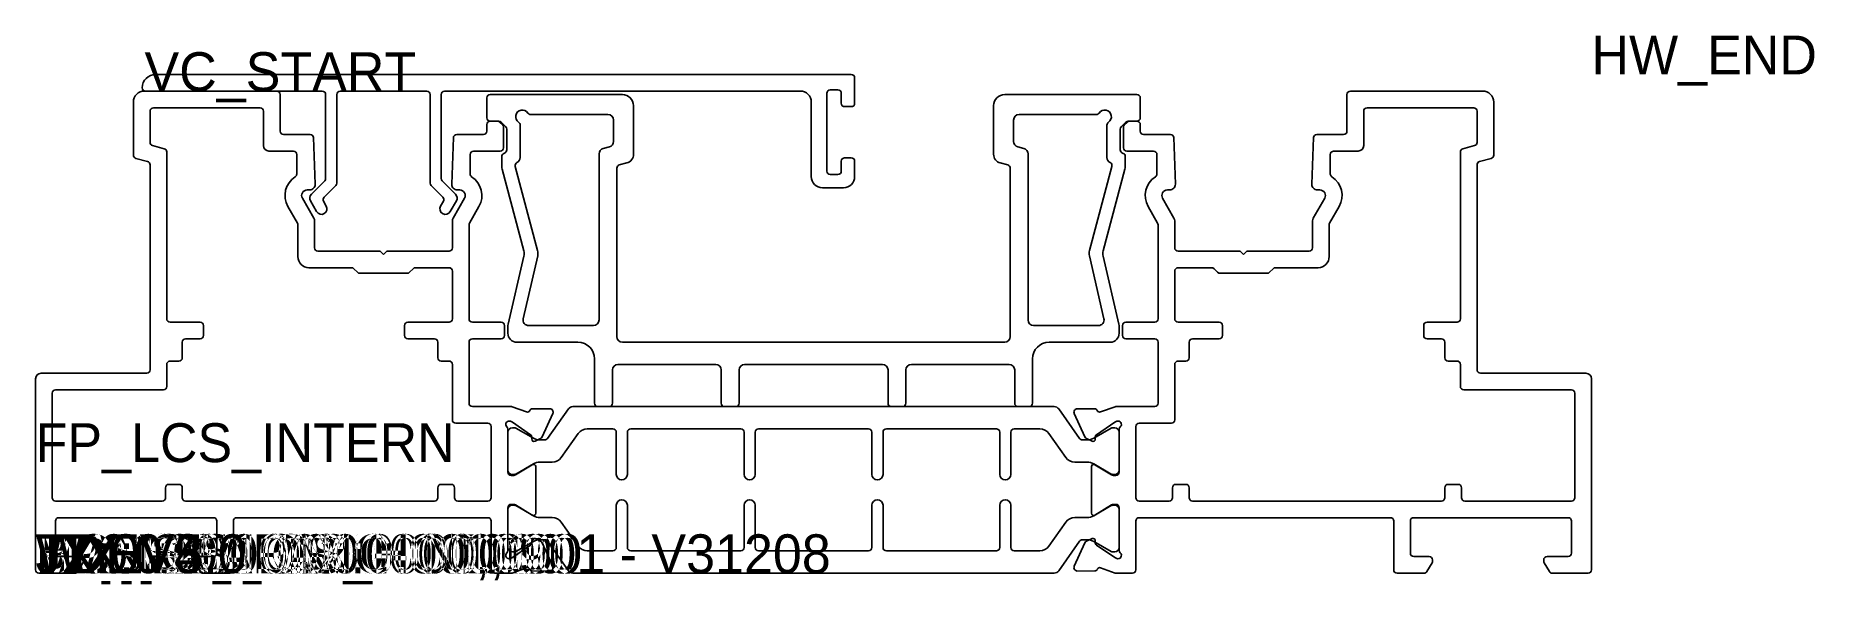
# Model space of a CAD drawing. Header units: metres. Extents: x 0 to 160, y -1 to 48.
import ezdxf

# ---------------------------------------------------------------- set-up
doc = ezdxf.new("R2010")
doc.units = ezdxf.units.M

msp = doc.modelspace()

# ---------------------------------------------------------------- linework, layer by layer
for p, q in [((10.8, 44.9), (73.4, 44.9)), ((21.7, 43.4), (9.8, 43.4)), ((25.8, 43.4), (9.9, 43.4)), ((35.2, 43.4), (27.4, 43.4)), ((68.8, 43.4), (36.8, 43.4)), ((72.2, 43.5), (71.5, 43.5)), ((73.7, 44.6), (73.7, 42.3)), ((118.3, 43.4), (130.2, 43.4)), ((8.8, 42.4), (8.8, 37.632122)), ((20.2, 41.9), (10.6, 41.9)), ((22, 39.8), (22, 43.1)), ((26.1, 35.524264), (26.1, 43.1)), ((27.1, 43.1), (27.1, 35.11005)), ((35.5, 35.11005), (35.5, 43.1)), ((36.5, 43.1), (36.5, 35.524264)), ((40.6, 42.794677), (40.6, 40.994677)), ((52.8, 43.094677), (40.9, 43.094677)), ((53.8, 37.709299), (53.8, 42.094677)), ((69.8, 35.7017), (69.8, 42.4)), ((71.2, 43.2), (71.2, 36.2)), ((72.5, 42.3), (72.5, 43.2)), ((73.4, 42), (72.8, 42)), ((86.2, 42.094677), (86.2, 37.709299)), ((99.1, 43.094677), (87.2, 43.094677)), ((99.4, 40.994677), (99.4, 42.794677)), ((118, 39.8), (118, 43.1)), ((119.8, 41.9), (129.4, 41.9)), ((131.2, 42.4), (131.2, 37.632122)), ((10.3, 41.6), (10.3, 38.783112)), ((20.5, 38.5), (20.5, 41.6)), ((40.6, 40.4), (40.6, 39.8)), ((41.575736, 40.7), (40.9, 40.7)), ((40.9, 40.694677), (41.675736, 40.694677)), ((42.012132, 40.387868), (41.787868, 40.612132)), ((41.887868, 40.606809), (42.312132, 40.182545)), ((42.1, 40.3), (42.012132, 40.387868)), ((42.1, 40.175736), (42.1, 40.3)), ((42.1, 38.3), (42.1, 40.175736)), ((43.6, 37.413917), (43.6, 40.346345)), ((44.548331, 41.294677), (51.5, 41.294677)), ((52, 40.794677), (52, 38.861717)), ((88, 40.794677), (88, 38.861717)), ((95.451668, 41.294677), (88.5, 41.294677)), ((96.4, 37.413917), (96.4, 40.346345)), ((97.687868, 40.182545), (98.112132, 40.606809)), ((97.9, 40.3), (97.987868, 40.387868)), ((97.9, 40.175736), (97.9, 40.3)), ((97.9, 38.3), (97.9, 40.175736)), ((97.987868, 40.387868), (98.212132, 40.612132)), ((98.324264, 40.694677), (99.1, 40.694677)), ((98.424264, 40.7), (99.1, 40.7)), ((99.4, 40.4), (99.4, 39.8)), ((119.5, 38.5), (119.5, 41.6)), ((129.7, 41.6), (129.7, 38.783112)), ((10.522354, 38.493334), (11.577646, 38.21057)), ((24.710293, 39.5), (22.3, 39.5)), ((25.156534, 35.017449), (25.010111, 39.21047)), ((37.589889, 39.21047), (37.443466, 35.017449)), ((40.3, 39.5), (37.889707, 39.5)), ((42.4, 39.970413), (42.4, 38.100717)), ((97.6, 38.100717), (97.6, 39.970413)), ((99.7, 39.5), (102.110293, 39.5)), ((102.410111, 39.21047), (102.556534, 35.017449)), ((114.843466, 35.017449), (114.989889, 39.21047)), ((115.289707, 39.5), (117.7, 39.5)), ((129.477646, 38.493334), (128.422354, 38.21057)), ((9.022354, 37.342344), (10.077646, 37.059579)), ((11.8, 37.920792), (11.8, 22.9)), ((23.2, 38), (21, 38)), ((23.5, 35.936708), (23.5, 37.7)), ((39.1, 35.936708), (39.1, 37.7)), ((39.4, 38), (41.8, 38)), ((41.946429, 37.514187), (41.946429, 36.62971)), ((42.207694, 37.820713), (42.138736, 37.794191)), ((50.7, 37.746772), (50.7, 22.794677)), ((51.628831, 38.378599), (51.071169, 38.229889)), ((52.522701, 36.754064), (53.20613, 36.936312)), ((72.5, 36.2), (72.5, 37.1)), ((72.8, 37.4), (73.4, 37.4)), ((73.7, 37.1), (73.7, 35.7017)), ((86.79387, 36.936312), (87.477299, 36.754064)), ((88.371169, 38.378599), (88.928831, 38.229889)), ((89.3, 37.746772), (89.3, 22.794677)), ((97.861264, 37.794191), (97.792306, 37.820713)), ((98.05357, 36.62971), (98.05357, 37.514187)), ((100.6, 38), (98.2, 38)), ((100.9, 35.936708), (100.9, 37.7)), ((116.5, 35.936708), (116.5, 37.7)), ((116.8, 38), (119, 38)), ((128.2, 37.920792), (128.2, 22.9)), ((130.977646, 37.342344), (129.922354, 37.059579)), ((10.3, 36.769802), (10.3, 18.3)), ((24.814949, 34.114949), (26.012132, 35.312132)), ((36.587868, 35.312132), (37.785051, 34.114949)), ((41.980168, 36.372146), (43.935972, 29.034878)), ((45.172319, 29.055714), (43.157116, 36.615819)), ((52.3, 21.294677), (52.3, 36.464193)), ((71.5, 35.9), (72.2, 35.9)), ((87.7, 36.464193), (87.7, 21.294677)), ((94.827681, 29.055714), (96.842884, 36.615819)), ((96.064027, 29.034878), (98.019832, 36.372146)), ((129.7, 36.769802), (129.7, 18.3)), ((25.033013, 31.973961), (24.007617, 33.75)), ((24.440629, 34.5), (24.656839, 34.5)), ((27.012132, 34.897918), (25.956122, 33.841908)), ((36.643879, 33.841908), (35.587868, 34.897918)), ((38.592383, 33.75), (37.566987, 31.973961)), ((37.943161, 34.5), (38.159371, 34.5)), ((72.7, 34.7017), (70.8, 34.7017)), ((101.407617, 33.75), (102.433013, 31.973961)), ((102.056839, 34.5), (101.840629, 34.5)), ((114.966987, 31.973961), (115.992383, 33.75)), ((115.559371, 34.5), (115.343161, 34.5)), ((23.559808, 31.525628), (22.708578, 33)), ((25.290552, 32.55), (24.73549, 33.511395)), ((25.908446, 33.479776), (26.156577, 33.05)), ((36.443423, 33.05), (36.691554, 33.479776)), ((37.864511, 33.511395), (37.309449, 32.55)), ((39.040168, 31.525585), (39.891422, 33)), ((100.959832, 31.525585), (100.108578, 33)), ((116.440192, 31.525628), (117.291422, 33)), ((23.6, 28.5), (23.6, 31.375628)), ((25.1, 29.3), (25.1, 31.723961)), ((37.5, 31.723961), (37.5, 29.3)), ((38.999975, 22.9), (38.999975, 31.375585)), ((101.000025, 22.9), (101.000025, 31.375585)), ((102.5, 31.723961), (102.5, 29.3)), ((114.9, 29.3), (114.9, 31.723961)), ((116.4, 28.5), (116.4, 31.375628)), ((31, 29), (25.4, 29)), ((31.3, 28.7), (31, 29)), ((31.6, 29), (31.3, 28.7)), ((37.2, 29), (31.6, 29)), ((102.8, 29), (108.4, 29)), ((108.4, 29), (108.7, 28.7)), ((108.7, 28.7), (109, 29)), ((109, 29), (114.6, 29)), ((28.425736, 27.5), (24.6, 27.5)), ((28.962132, 27.087868), (28.637868, 27.412132)), ((33.962132, 27.412132), (33.637868, 27.087868)), ((37.199975, 27.5), (34.174264, 27.5)), ((43.944102, 28.552454), (42.525609, 22.405648)), ((43.872868, 22.907107), (45.180449, 28.57329)), ((96.127132, 22.907107), (94.819551, 28.57329)), ((97.474391, 22.405648), (96.055897, 28.552454)), ((102.800025, 27.5), (105.825736, 27.5)), ((106.037868, 27.412132), (106.362132, 27.087868)), ((111.037868, 27.087868), (111.362132, 27.412132)), ((111.574264, 27.5), (115.4, 27.5)), ((33.425736, 27), (29.174264, 27)), ((37.499975, 22.9), (37.499975, 27.2)), ((102.500025, 22.9), (102.500025, 27.2)), ((106.574264, 27), (110.825736, 27)), ((12.1, 22.6), (14.8, 22.6)), ((33.499975, 22.6), (37.199975, 22.6)), ((41.899975, 22.6), (39.299975, 22.6)), ((98.100025, 22.6), (100.700025, 22.6)), ((106.500025, 22.6), (102.800025, 22.6)), ((127.9, 22.6), (125.2, 22.6)), ((14.8, 21.1), (13.5, 21.1)), ((15.1, 22.3), (15.1, 21.4)), ((33.199975, 21.4), (33.199975, 22.3)), ((35.899975, 21.1), (33.499975, 21.1)), ((39.299975, 21.1), (41.899975, 21.1)), ((42.199975, 21.4), (42.199975, 22.3)), ((42.5, 22.180789), (42.5, 21.594677)), ((50.2, 22.294677), (44.360064, 22.294677)), ((89.8, 22.294677), (95.639936, 22.294677)), ((97.5, 21.594677), (97.5, 22.180789)), ((97.800025, 21.4), (97.800025, 22.3)), ((100.700025, 21.1), (98.100025, 21.1)), ((104.100025, 21.1), (106.500025, 21.1)), ((106.800025, 21.4), (106.800025, 22.3)), ((124.9, 22.3), (124.9, 21.4)), ((125.2, 21.1), (126.5, 21.1)), ((13.2, 20.8), (13.2, 19.4)), ((36.199975, 19.4), (36.199975, 20.8)), ((38.999975, 15.3), (38.999975, 20.8)), ((43.3, 20.794677), (48.8, 20.794677)), ((50.3, 19.294677), (50.3, 15.294677)), ((87.2, 20.794677), (52.8, 20.794677)), ((89.7, 15.294677), (89.7, 19.294677)), ((91.2, 20.794677), (96.7, 20.794677)), ((101.000025, 15.3), (101.000025, 20.8)), ((103.800025, 19.4), (103.800025, 20.8)), ((126.8, 20.8), (126.8, 19.4)), ((10, 18), (0.5, 18)), ((11.8, 18.8), (11.8, 16.8)), ((12.9, 19.1), (12.1, 19.1)), ((37.199975, 19.1), (36.499975, 19.1)), ((37.499975, 13.8), (37.499975, 18.8)), ((51.9, 15.294677), (51.9, 18.294677)), ((52.4, 18.794677), (61.2, 18.794677)), ((61.7, 18.294677), (61.7, 15.294677)), ((63.3, 15.294677), (63.3, 18.294677)), ((63.8, 18.794677), (76.2, 18.794677)), ((76.7, 18.294677), (76.7, 15.294677)), ((78.3, 15.294677), (78.3, 18.294677)), ((78.8, 18.794677), (87.6, 18.794677)), ((88.1, 18.294677), (88.1, 15.294677)), ((102.500025, 13.8), (102.500025, 18.8)), ((102.800025, 19.1), (103.500025, 19.1)), ((127.1, 19.1), (127.9, 19.1)), ((128.2, 18.8), (128.2, 16.8)), ((130, 18), (139.5, 18)), ((0, 17.5), (0, 0.3)), ((1.5, 16.2), (1.5, 6.8)), ((11.5, 16.5), (1.8, 16.5)), ((128.5, 16.5), (138.2, 16.5)), ((138.5, 16.2), (138.5, 6.8)), ((140, 17.5), (140, 0.3)), ((42.767863, 15), (39.299975, 15)), ((44.171292, 14.514145), (42.869377, 14.982303)), ((46.264118, 14.80432), (44.68519, 14.793863)), ((46.061213, 12.121516), (47.942653, 14.78328)), ((48.350952, 14.994677), (91.649048, 14.994677)), ((50.6, 14.994677), (51.6, 14.994677)), ((62, 14.994677), (63, 14.994677)), ((77, 14.994677), (78, 14.994677)), ((88.4, 14.994677), (89.4, 14.994677)), ((92.057347, 14.78328), (93.938787, 12.121516)), ((93.735882, 14.80432), (95.31481, 14.793863)), ((95.828708, 14.514145), (97.130623, 14.982303)), ((97.232137, 15), (100.700025, 15)), ((40.699975, 13.5), (37.799975, 13.5)), ((40.999975, 6.8), (40.999975, 13.2)), ((42.499975, 9.09999), (42.499975, 12.952777)), ((42.722002, 13.674063), (42.904711, 13.592716)), ((42.9, 13.094677), (43.106444, 13.094677)), ((42.904711, 13.592716), (44.533468, 12.46825)), ((43.206389, 13.067914), (44.788333, 12.155255)), ((45.590181, 12.27383), (46.538831, 14.379345)), ((51.95, 12.994677), (49.64533, 12.994677)), ((63.45, 12.994677), (53.55, 12.994677)), ((74.95, 12.994677), (65.05, 12.994677)), ((86.45, 12.994677), (76.55, 12.994677)), ((90.35467, 12.994677), (88.05, 12.994677)), ((94.409819, 12.27383), (93.461169, 14.379345)), ((95.211667, 12.155255), (96.793611, 13.067914)), ((97.095289, 13.592716), (95.466532, 12.46825)), ((96.893555, 13.094677), (97.1, 13.094677)), ((97.277998, 13.674063), (97.095289, 13.592716)), ((97.500025, 9.09999), (97.500025, 12.952777)), ((99.000025, 6.8), (99.000025, 13.2)), ((99.300025, 13.5), (102.200025, 13.5)), ((42.5, 9.294677), (42.5, 12.694677)), ((44.662051, 12.197203), (44.652749, 12.082108)), ((44.937822, 11.885299), (45.445245, 12.126019)), ((45.388, 11.994677), (45.816234, 11.994677)), ((48.828731, 12.571882), (47.30591, 10.417473)), ((52.25, 8.894677), (52.25, 12.694677)), ((53.25, 12.694677), (53.25, 8.894677)), ((63.75, 8.894677), (63.75, 12.694677)), ((64.75, 12.694677), (64.75, 8.894677)), ((75.25, 8.894677), (75.25, 12.694677)), ((76.25, 12.694677), (76.25, 8.894677)), ((86.75, 8.894677), (86.75, 12.694677)), ((87.75, 12.694677), (87.75, 8.894677)), ((92.69409, 10.417473), (91.171269, 12.571882)), ((94.183766, 11.994677), (94.612, 11.994677)), ((95.062178, 11.885299), (94.554755, 12.126019)), ((95.337949, 12.197203), (95.34725, 12.082108)), ((97.5, 12.694677), (97.5, 9.294677)), ((44.695773, 9.7707), (43.177472, 8.843925)), ((44.788333, 9.8341), (43.206389, 8.92144)), ((46.48931, 9.994677), (45.388, 9.994677)), ((94.612, 9.994677), (93.51069, 9.994677)), ((96.793611, 8.92144), (95.211667, 9.8341)), ((95.304227, 9.7707), (96.822528, 8.843925)), ((43.021169, 8.79999), (42.799975, 8.79999)), ((43.106444, 8.894677), (42.9, 8.894677)), ((44.999975, 5.39999), (44.999975, 9.59999)), ((95.000025, 5.39999), (95.000025, 9.59999)), ((97.1, 8.894677), (96.893555, 8.894677)), ((96.978831, 8.79999), (97.200025, 8.79999)), ((1.8, 6.5), (11.4, 6.5)), ((11.7, 6.8), (11.7, 7.7)), ((12, 8), (12.9, 8)), ((13.2, 7.7), (13.2, 6.8)), ((13.5, 6.5), (35.9, 6.5)), ((36.2, 6.8), (36.2, 7.7)), ((36.5, 8), (37.4, 8)), ((37.7, 7.7), (37.7, 6.8)), ((38, 6.5), (40.699975, 6.5)), ((102, 6.5), (99.300025, 6.5)), ((102.3, 7.7), (102.3, 6.8)), ((103.5, 8), (102.6, 8)), ((103.8, 6.8), (103.8, 7.7)), ((126.5, 6.5), (104.1, 6.5)), ((126.8, 7.7), (126.8, 6.8)), ((128, 8), (127.1, 8)), ((128.3, 6.8), (128.3, 7.7)), ((138.2, 6.5), (128.6, 6.5)), ((2.1, 5), (16, 5)), ((18.1, 5), (40.7, 5)), ((42.499975, 2.047204), (42.499975, 5.89999)), ((42.5, 5.715303), (42.5, 2.315303)), ((42.799975, 6.19999), (43.021169, 6.19999)), ((43.106444, 6.115303), (42.9, 6.115303)), ((43.177472, 6.156056), (44.695773, 5.22928)), ((44.788333, 5.175881), (43.206389, 6.08854)), ((46.48931, 5.015303), (45.388, 5.015303)), ((52.25, 6.115303), (52.25, 2.315303)), ((53.25, 2.315303), (53.25, 6.115303)), ((63.75, 6.115303), (63.75, 2.315303)), ((64.75, 2.315303), (64.75, 6.115303)), ((75.25, 6.115303), (75.25, 2.315303)), ((76.25, 2.315303), (76.25, 6.115303)), ((86.75, 6.115303), (86.75, 2.315303)), ((87.75, 2.315303), (87.75, 6.115303)), ((94.612, 5.015303), (93.51069, 5.015303)), ((96.793611, 6.08854), (95.211667, 5.175881)), ((96.822528, 6.156056), (95.304227, 5.22928)), ((97.1, 6.115303), (96.893555, 6.115303)), ((97.200025, 6.19999), (96.978831, 6.19999)), ((97.5, 2.315303), (97.5, 5.715303)), ((97.500025, 2.047204), (97.500025, 5.89999)), ((121.9, 5), (99.3, 5)), ((137.9, 5), (124, 5)), ((1.8, 1.8), (1.8, 4.7)), ((16.3, 4.7), (16.3, 1.8)), ((17.8, 0.3), (17.8, 4.7)), ((41, 4.7), (41, 0.3)), ((48.828731, 2.438099), (47.30591, 4.592508)), ((92.69409, 4.592508), (91.171269, 2.438099)), ((99, 4.7), (99, 0.3)), ((122.2, 0.3), (122.2, 4.7)), ((123.7, 4.7), (123.7, 1.8)), ((138.2, 1.8), (138.2, 4.7)), ((42.9, 1.915303), (43.106444, 1.915303)), ((44.533468, 2.531731), (42.904711, 1.407265)), ((43.206389, 1.942066), (44.788333, 2.854726)), ((44.652749, 2.917872), (44.662051, 2.802777)), ((45.445245, 2.873962), (44.937822, 3.114681)), ((45.388, 3.015303), (45.816234, 3.015303)), ((46.538831, 0.620636), (45.590181, 2.726151)), ((46.061213, 2.888465), (47.942653, 0.226701)), ((51.95, 2.015303), (49.64533, 2.015303)), ((63.45, 2.015303), (53.55, 2.015303)), ((74.95, 2.015303), (65.05, 2.015303)), ((86.45, 2.015303), (76.55, 2.015303)), ((90.35467, 2.015303), (88.05, 2.015303)), ((92.057347, 0.226701), (93.938787, 2.888465)), ((93.461169, 0.620636), (94.409819, 2.726151)), ((94.183766, 3.015303), (94.612, 3.015303)), ((94.554755, 2.873962), (95.062178, 3.114681)), ((95.211667, 2.854726), (96.793611, 1.942066)), ((95.34725, 2.917872), (95.337949, 2.802777)), ((95.466532, 2.531731), (97.095289, 1.407265)), ((96.893555, 1.915303), (97.1, 1.915303)), ((0.3, 0), (3.530143, 0)), ((4, 1.5), (2.1, 1.5)), ((3.787391, 0.145651), (4.257248, 0.928746)), ((4.3, 1.083095), (4.3, 1.2)), ((14.3, 1.2), (14.3, 1.083095)), ((14.342752, 0.928746), (14.812609, 0.145651)), ((16, 1.5), (14.6, 1.5)), ((15.069857, 0), (17.5, 0)), ((41.3, 0), (42.767916, 0)), ((42.904711, 1.407265), (42.722002, 1.325917)), ((42.86943, 0.017697), (44.171292, 0.485836)), ((44.68519, 0.206117), (46.264118, 0.19566)), ((48.350952, 0.015303), (91.649048, 0.015303)), ((95.31481, 0.206117), (93.735882, 0.19566)), ((97.13057, 0.017697), (95.828708, 0.485836)), ((97.095289, 1.407265), (97.277998, 1.325917)), ((98.7, 0), (97.232084, 0)), ((124.930143, 0), (122.5, 0)), ((124, 1.5), (125.4, 1.5)), ((125.657248, 0.928746), (125.187391, 0.145651)), ((125.7, 1.2), (125.7, 1.083095)), ((135.7, 1.083095), (135.7, 1.2)), ((136.212609, 0.145651), (135.742752, 0.928746)), ((136, 1.5), (137.9, 1.5)), ((139.7, 0), (136.469857, 0))]:
    msp.add_line(p, q)
for centre, radius, start, end in [((10.8, 43.7), 1.2, 90, 180), ((73.4, 44.6), 0.3, 0, 90), ((9.8, 42.4), 1, 90, 180), ((9.9, 43.7), 0.3, 180, 270), ((21.7, 43.1), 0.3, 0, 90), ((25.8, 43.1), 0.3, 0, 90), ((27.4, 43.1), 0.3, 90, 180), ((35.2, 43.1), 0.3, 0, 90), ((36.8, 43.1), 0.3, 90, 180), ((68.8, 42.4), 1, 0, 90), ((71.5, 43.2), 0.3, 90, 180), ((72.2, 43.2), 0.3, 0, 90), ((118.3, 43.1), 0.3, 90, 180), ((130.2, 42.4), 1, 0, 90), ((10.6, 41.6), 0.3, 90, 180), ((20.2, 41.6), 0.3, 0, 90), ((40.9, 42.794677), 0.3, 90, 180), ((43.8, 41.094677), 0.6, 33.748989, 236.251011), ((52.8, 42.094677), 1, 0, 90), ((72.8, 42.3), 0.3, 180, 270), ((73.4, 42.3), 0.3, 270, 0), ((87.2, 42.094677), 1, 90, 180), ((96.2, 41.094677), 0.6, 303.748989, 146.251011), ((99.1, 42.794677), 0.3, 0, 90), ((119.8, 41.6), 0.3, 90, 180), ((129.4, 41.6), 0.3, 0, 90), ((40.9, 40.994677), 0.3, 180, 270), ((40.9, 40.4), 0.3, 90, 180), ((41.575736, 40.4), 0.3, 45, 90), ((41.675736, 40.394677), 0.3, 45, 90), ((41.8, 40.175736), 0.3, 0, 45), ((42.1, 39.970413), 0.3, 0, 45), ((43.3, 40.346345), 0.3, 0, 56.251011), ((44.548331, 41.594677), 0.3, 213.748989, 270), ((51.5, 40.794677), 0.5, 0, 90), ((88.5, 40.794677), 0.5, 90, 180), ((95.451668, 41.594677), 0.3, 270, 326.251011), ((96.7, 40.346345), 0.3, 123.748989, 180), ((97.9, 39.970413), 0.3, 135, 180), ((98.2, 40.175736), 0.3, 135, 180), ((98.324264, 40.394677), 0.3, 90, 135), ((98.424264, 40.4), 0.3, 90, 135), ((99.1, 40.994677), 0.3, 270, 0), ((99.1, 40.4), 0.3, 0, 90), ((10.6, 38.783112), 0.3, 180, 255), ((21, 38.5), 0.5, 180, 270), ((22.3, 39.8), 0.3, 180, 270), ((24.710293, 39.2), 0.3, 2, 90), ((37.889707, 39.2), 0.3, 90, 178), ((40.3, 39.8), 0.3, 270, 0), ((51.5, 38.861717), 0.5, 284.931417, 0), ((88.5, 38.861717), 0.5, 180, 255.068583), ((99.7, 39.8), 0.3, 180, 270), ((102.110293, 39.2), 0.3, 2, 90), ((115.289707, 39.2), 0.3, 90, 178), ((117.7, 39.8), 0.3, 270, 0), ((119, 38.5), 0.5, 270, 0), ((129.4, 38.783112), 0.3, 285, 0), ((9.1, 37.632122), 0.3, 180, 255), ((10, 36.769802), 0.3, 0, 75), ((11.5, 37.920792), 0.3, 0, 75), ((23.2, 37.7), 0.3, 0, 90), ((39.4, 37.7), 0.3, 90, 180), ((41.8, 38.3), 0.3, 270, 0), ((42.246429, 37.514187), 0.3, 111.037511, 180), ((42.1, 38.100717), 0.3, 291.037511, 0), ((43.446994, 36.693088), 0.3, 115.705312, 194.925581), ((43.1, 37.413917), 0.5, 295.705312, 0), ((51.2, 37.746772), 0.5, 104.931417, 180), ((53, 37.709299), 0.8, 284.931417, 0), ((72.8, 37.1), 0.3, 90, 180), ((73.4, 37.1), 0.3, 0, 90), ((87, 37.709299), 0.8, 180, 255.068583), ((88.8, 37.746772), 0.5, 0, 75.068583), ((96.9, 37.413917), 0.5, 180, 244.294688), ((96.553006, 36.693088), 0.3, 345.074419, 64.294688), ((97.9, 38.100717), 0.3, 180, 248.962489), ((97.75357, 37.514187), 0.3, 0, 68.962489), ((98.2, 38.3), 0.3, 180, 270), ((100.6, 37.7), 0.3, 0, 90), ((116.8, 37.7), 0.3, 90, 180), ((128.5, 37.920792), 0.3, 105, 180), ((130, 36.769802), 0.3, 105, 180), ((130.9, 37.632122), 0.3, 285, 0), ((24.440629, 34), 2, 122.643077, 210), ((23.2, 35.936708), 0.3, 302.643077, 0), ((25.8, 35.524264), 0.3, 315, 0), ((36.8, 35.524264), 0.3, 180, 225), ((39.4, 35.936708), 0.3, 180, 237.356923), ((38.159371, 34), 2, 330, 57.356923), ((42.946429, 36.62971), 1, 180, 194.925581), ((52.6, 36.464193), 0.3, 104.931417, 180), ((70.8, 35.7017), 1, 180, 270), ((71.5, 36.2), 0.3, 180, 270), ((72.2, 36.2), 0.3, 270, 0), ((72.7, 35.7017), 1, 270, 0), ((87.4, 36.464193), 0.3, 0, 75.068583), ((97.05357, 36.62971), 1, 345.074419, 0), ((101.840629, 34), 2, 122.643077, 210), ((100.6, 35.936708), 0.3, 302.643077, 0), ((116.8, 35.936708), 0.3, 180, 237.356923), ((115.559371, 34), 2, 330, 57.356923), ((24.440629, 34), 0.5, 90, 210), ((24.656839, 35), 0.5, 270, 2), ((25.168502, 33.761395), 0.5, 135, 210), ((26.168254, 33.629776), 0.3, 135, 210), ((26.8, 35.11005), 0.3, 315, 0), ((35.8, 35.11005), 0.3, 180, 225), ((36.431747, 33.629776), 0.3, 330, 45), ((37.943161, 35), 0.5, 178, 270), ((37.431498, 33.761395), 0.5, 330, 45), ((38.159371, 34), 0.5, 330, 90), ((101.840629, 34), 0.5, 90, 210), ((102.056839, 35), 0.5, 270, 2), ((115.343161, 35), 0.5, 178, 270), ((115.559371, 34), 0.5, 330, 90), ((25.723564, 32.8), 0.5, 210, 30), ((36.876436, 32.8), 0.5, 150, 330), ((23.3, 31.375628), 0.3, 0, 30), ((24.6, 31.723961), 0.5, 0, 30), ((38, 31.723961), 0.5, 150, 180), ((39.299975, 31.375585), 0.3, 150, 180), ((100.700025, 31.375585), 0.3, 0, 30), ((102, 31.723961), 0.5, 0, 30), ((115.4, 31.723961), 0.5, 150, 180), ((116.7, 31.375628), 0.3, 150, 180), ((25.4, 29.3), 0.3, 180, 270), ((37.2, 29.3), 0.3, 270, 0), ((42.969711, 28.777314), 1, 347.005383, 14.925581), ((44.206058, 28.798149), 1, 347.005383, 14.925581), ((95.793942, 28.798149), 1, 165.074419, 192.994617), ((97.030289, 28.777314), 1, 165.074419, 192.994617), ((102.8, 29.3), 0.3, 180, 270), ((114.6, 29.3), 0.3, 270, 0), ((24.6, 28.5), 1, 180, 270), ((28.425736, 27.2), 0.3, 45, 90), ((34.174264, 27.2), 0.3, 90, 135), ((37.199975, 27.2), 0.3, 0, 90), ((102.800025, 27.2), 0.3, 90, 180), ((105.825736, 27.2), 0.3, 45, 90), ((111.574264, 27.2), 0.3, 90, 135), ((115.4, 28.5), 1, 270, 0), ((29.174264, 27.3), 0.3, 225, 270), ((33.425736, 27.3), 0.3, 270, 315), ((106.574264, 27.3), 0.3, 225, 270), ((110.825736, 27.3), 0.3, 270, 315), ((12.1, 22.9), 0.3, 180, 270), ((14.8, 22.3), 0.3, 0, 90), ((33.499975, 22.3), 0.3, 90, 180), ((37.199975, 22.9), 0.3, 270, 0), ((39.299975, 22.9), 0.3, 180, 270), ((41.899975, 22.3), 0.3, 0, 90), ((44.360064, 22.794677), 0.5, 167.005383, 270), ((50.2, 22.794677), 0.5, 270, 0), ((89.8, 22.794677), 0.5, 180, 270), ((95.639936, 22.794677), 0.5, 270, 12.994617), ((98.100025, 22.3), 0.3, 90, 180), ((100.700025, 22.9), 0.3, 270, 0), ((102.800025, 22.9), 0.3, 180, 270), ((106.500025, 22.3), 0.3, 0, 90), ((125.2, 22.3), 0.3, 90, 180), ((127.9, 22.9), 0.3, 270, 0), ((13.5, 20.8), 0.3, 90, 180), ((14.8, 21.4), 0.3, 270, 0), ((33.499975, 21.4), 0.3, 180, 270), ((35.899975, 20.8), 0.3, 0, 90), ((39.299975, 20.8), 0.3, 90, 180), ((41.899975, 21.4), 0.3, 270, 0), ((43.5, 22.180789), 1, 167.005383, 180), ((43.3, 21.594677), 0.8, 180, 270), ((52.8, 21.294677), 0.5, 180, 270), ((87.2, 21.294677), 0.5, 270, 0), ((96.7, 21.594677), 0.8, 270, 0), ((96.5, 22.180789), 1, 0, 12.994617), ((98.100025, 21.4), 0.3, 180, 270), ((100.700025, 20.8), 0.3, 0, 90), ((104.100025, 20.8), 0.3, 90, 180), ((106.500025, 21.4), 0.3, 270, 0), ((125.2, 21.4), 0.3, 180, 270), ((126.5, 20.8), 0.3, 0, 90), ((12.9, 19.4), 0.3, 270, 0), ((36.499975, 19.4), 0.3, 180, 270), ((48.8, 19.294677), 1.5, 0, 90), ((91.2, 19.294677), 1.5, 90, 180), ((103.500025, 19.4), 0.3, 270, 0), ((127.1, 19.4), 0.3, 180, 270), ((0.5, 17.5), 0.5, 90, 180), ((10, 18.3), 0.3, 270, 0), ((12.1, 18.8), 0.3, 90, 180), ((37.199975, 18.8), 0.3, 0, 90), ((52.4, 18.294677), 0.5, 90, 180), ((61.2, 18.294677), 0.5, 0, 90), ((63.8, 18.294677), 0.5, 90, 180), ((76.2, 18.294677), 0.5, 0, 90), ((78.8, 18.294677), 0.5, 90, 180), ((87.6, 18.294677), 0.5, 0, 90), ((102.800025, 18.8), 0.3, 90, 180), ((127.9, 18.8), 0.3, 0, 90), ((130, 18.3), 0.3, 180, 270), ((139.5, 17.5), 0.5, 0, 90), ((1.8, 16.2), 0.3, 90, 180), ((11.5, 16.8), 0.3, 270, 0), ((128.5, 16.8), 0.3, 180, 270), ((138.2, 16.2), 0.3, 0, 90), ((39.299975, 15.3), 0.3, 180, 270), ((42.767863, 14.7), 0.3, 70.221829, 90), ((44.250811, 14.735282), 0.235, 250.221829, 336), ((44.686746, 14.558868), 0.235, 90, 156), ((46.266105, 14.504327), 0.3, 335.379459, 90), ((48.350952, 14.494677), 0.5, 90, 144.745828), ((50.6, 15.294677), 0.3, 180, 270), ((51.6, 15.294677), 0.3, 270, 0), ((62, 15.294677), 0.3, 180, 270), ((63, 15.294677), 0.3, 270, 0), ((77, 15.294677), 0.3, 180, 270), ((78, 15.294677), 0.3, 270, 0), ((88.4, 15.294677), 0.3, 180, 270), ((89.4, 15.294677), 0.3, 270, 0), ((91.649048, 14.494677), 0.5, 35.254172, 90), ((93.733895, 14.504327), 0.3, 90, 204.620541), ((95.313254, 14.558868), 0.235, 24, 90), ((95.749189, 14.735282), 0.235, 204, 289.778171), ((97.232137, 14.7), 0.3, 90, 109.778171), ((100.700025, 15.3), 0.3, 270, 0), ((37.799975, 13.8), 0.3, 180, 270), ((40.699975, 13.2), 0.3, 0, 90), ((42.6, 13.399981), 0.300009, 66.004713, 228.187329), ((42.199975, 12.952777), 0.3, 0, 48.187329), ((42.9, 12.694677), 0.4, 90, 180), ((43.106444, 12.894677), 0.2, 60.018361, 90), ((49.64533, 11.994677), 1, 90, 144.745828), ((51.95, 12.694677), 0.3, 0, 90), ((53.55, 12.694677), 0.3, 90, 180), ((63.45, 12.694677), 0.3, 0, 90), ((65.05, 12.694677), 0.3, 90, 180), ((74.95, 12.694677), 0.3, 0, 90), ((76.55, 12.694677), 0.3, 90, 180), ((86.45, 12.694677), 0.3, 0, 90), ((88.05, 12.694677), 0.3, 90, 180), ((90.35467, 11.994677), 1, 35.254172, 90), ((96.893555, 12.894677), 0.2, 90, 119.981639), ((97.1, 12.694677), 0.4, 0, 90), ((97.4, 13.399981), 0.300009, 311.812671, 113.995287), ((97.800025, 12.952777), 0.3, 131.812671, 180), ((99.300025, 13.2), 0.3, 90, 180), ((102.200025, 13.8), 0.3, 270, 0), ((44.363026, 12.22137), 0.3, 355.379459, 55.379459), ((44.852099, 12.065997), 0.2, 175.379459, 295.379459), ((45.388, 13.194677), 1.2, 240.018361, 270), ((45.316661, 12.397065), 0.3, 295.379459, 335.745828), ((45.816234, 12.294677), 0.3, 270, 324.745828), ((94.183766, 12.294677), 0.3, 215.254172, 270), ((94.683339, 12.397065), 0.3, 204.254172, 244.620541), ((94.612, 13.194677), 1.2, 270, 299.981639), ((95.1479, 12.065997), 0.2, 244.620541, 4.620541), ((95.636974, 12.22137), 0.3, 124.620541, 184.620541), ((44.799975, 9.59999), 0.2, 0, 121.4), ((45.388, 8.794677), 1.2, 90, 119.981639), ((46.48931, 10.994677), 1, 270, 324.745828), ((93.51069, 10.994677), 1, 215.254172, 270), ((94.612, 8.794677), 1.2, 60.018361, 90), ((95.200025, 9.59999), 0.2, 58.6, 180), ((42.799975, 9.09999), 0.3, 180, 270), ((42.9, 9.294677), 0.4, 180, 270), ((43.021169, 9.09999), 0.3, 270, 301.4), ((43.106444, 9.094677), 0.2, 270, 299.981639), ((52.75, 8.894677), 0.5, 180, 0), ((64.25, 8.894677), 0.5, 180, 0), ((75.75, 8.894677), 0.5, 180, 0), ((87.25, 8.894677), 0.5, 180, 0), ((96.893555, 9.094677), 0.2, 240.018361, 270), ((96.978831, 9.09999), 0.3, 238.6, 270), ((97.1, 9.294677), 0.4, 270, 0), ((97.200025, 9.09999), 0.3, 270, 0), ((1.8, 6.8), 0.3, 180, 270), ((11.4, 6.8), 0.3, 270, 0), ((12, 7.7), 0.3, 90, 180), ((12.9, 7.7), 0.3, 0, 90), ((13.5, 6.8), 0.3, 180, 270), ((35.9, 6.8), 0.3, 270, 0), ((36.5, 7.7), 0.3, 90, 180), ((37.4, 7.7), 0.3, 0, 90), ((38, 6.8), 0.3, 180, 270), ((40.699975, 6.8), 0.3, 270, 0), ((52.75, 6.115303), 0.5, 0, 180), ((64.25, 6.115303), 0.5, 0, 180), ((75.75, 6.115303), 0.5, 0, 180), ((87.25, 6.115303), 0.5, 0, 180), ((99.300025, 6.8), 0.3, 180, 270), ((102, 6.8), 0.3, 270, 0), ((102.6, 7.7), 0.3, 90, 180), ((103.5, 7.7), 0.3, 0, 90), ((104.1, 6.8), 0.3, 180, 270), ((126.5, 6.8), 0.3, 270, 0), ((127.1, 7.7), 0.3, 90, 180), ((128, 7.7), 0.3, 0, 90), ((128.6, 6.8), 0.3, 180, 270), ((138.2, 6.8), 0.3, 270, 0), ((2.1, 4.7), 0.3, 90, 180), ((16, 4.7), 0.3, 0, 90), ((18.1, 4.7), 0.3, 90, 180), ((40.7, 4.7), 0.3, 0, 90), ((42.799975, 5.89999), 0.3, 90, 180), ((42.9, 5.715303), 0.4, 90, 180), ((43.021169, 5.89999), 0.3, 58.6, 90), ((43.106444, 5.915303), 0.2, 60.018361, 90), ((44.799975, 5.39999), 0.2, 238.6, 0), ((45.388, 6.215303), 1.2, 240.018361, 270), ((46.48931, 4.015303), 1, 35.254172, 90), ((93.51069, 4.015303), 1, 90, 144.745828), ((94.612, 6.215303), 1.2, 270, 299.981639), ((95.200025, 5.39999), 0.2, 180, 301.4), ((96.893555, 5.915303), 0.2, 90, 119.981639), ((96.978831, 5.89999), 0.3, 90, 121.4), ((97.1, 5.715303), 0.4, 0, 90), ((97.200025, 5.89999), 0.3, 0, 90), ((99.3, 4.7), 0.3, 90, 180), ((121.9, 4.7), 0.3, 0, 90), ((124, 4.7), 0.3, 90, 180), ((137.9, 4.7), 0.3, 0, 90), ((2.1, 1.8), 0.3, 180, 270), ((16, 1.8), 0.3, 270, 0), ((42.6, 1.6), 0.300009, 131.812671, 293.995287), ((42.199975, 2.047204), 0.3, 311.812671, 0), ((42.9, 2.315303), 0.4, 180, 270), ((43.106444, 2.115303), 0.2, 270, 299.981639), ((44.363026, 2.77861), 0.3, 304.620541, 4.620541), ((44.852099, 2.933983), 0.2, 64.620541, 184.620541), ((45.388, 1.815303), 1.2, 90, 119.981639), ((45.316661, 2.602915), 0.3, 24.254172, 64.620541), ((45.816234, 2.715303), 0.3, 35.254172, 90), ((49.64533, 3.015303), 1, 215.254172, 270), ((51.95, 2.315303), 0.3, 270, 0), ((53.55, 2.315303), 0.3, 180, 270), ((63.45, 2.315303), 0.3, 270, 0), ((65.05, 2.315303), 0.3, 180, 270), ((74.95, 2.315303), 0.3, 270, 0), ((76.55, 2.315303), 0.3, 180, 270), ((86.45, 2.315303), 0.3, 270, 0), ((88.05, 2.315303), 0.3, 180, 270), ((90.35467, 3.015303), 1, 270, 324.745828), ((94.183766, 2.715303), 0.3, 90, 144.745828), ((94.683339, 2.602915), 0.3, 115.379459, 155.745828), ((94.612, 1.815303), 1.2, 60.018361, 90), ((95.1479, 2.933983), 0.2, 355.379459, 115.379459), ((95.636974, 2.77861), 0.3, 175.379459, 235.379459), ((96.893555, 2.115303), 0.2, 240.018361, 270), ((97.1, 2.315303), 0.4, 270, 0), ((97.4, 1.6), 0.300009, 246.004713, 48.187329), ((97.800025, 2.047204), 0.3, 180, 228.187329), ((124, 1.8), 0.3, 180, 270), ((137.9, 1.8), 0.3, 270, 0), ((0.3, 0.3), 0.3, 180, 270), ((3.530143, 0.3), 0.3, 270, 329.036243), ((4, 1.2), 0.3, 0, 90), ((4, 1.083095), 0.3, 329.036243, 0), ((14.6, 1.2), 0.3, 90, 180), ((14.6, 1.083095), 0.3, 180, 210.963757), ((15.069857, 0.3), 0.3, 210.963757, 270), ((17.5, 0.3), 0.3, 270, 0), ((41.3, 0.3), 0.3, 180, 270), ((42.767916, 0.3), 0.3, 270, 289.778171), ((44.250811, 0.264699), 0.235, 24, 109.778171), ((44.686746, 0.441112), 0.235, 204, 270), ((46.266105, 0.495654), 0.3, 270, 24.620541), ((48.350952, 0.515303), 0.5, 215.254172, 270), ((91.649048, 0.515303), 0.5, 270, 324.745828), ((93.733895, 0.495654), 0.3, 155.379459, 270), ((95.313254, 0.441112), 0.235, 270, 336), ((95.749189, 0.264699), 0.235, 70.221829, 156), ((97.232084, 0.3), 0.3, 250.221829, 270), ((98.7, 0.3), 0.3, 270, 0), ((122.5, 0.3), 0.3, 180, 270), ((124.930143, 0.3), 0.3, 270, 329.036243), ((125.4, 1.2), 0.3, 0, 90), ((125.4, 1.083095), 0.3, 329.036243, 0), ((136, 1.2), 0.3, 90, 180), ((136, 1.083095), 0.3, 180, 210.963757), ((136.469857, 0.3), 0.3, 210.963757, 270), ((139.7, 0.3), 0.3, 270, 0)]:
    msp.add_arc(centre, radius, start, end)

# ---------------------------------------------------------------- texts
for tag, p in [('HW_END', (140, 44.9)), ('VC_START', (9.8, 43.4)), ('FP_LCS_INTERN', (0, 10)), ('WX:0', (0, 0)), ('WY:0', (0, 0)), ('WX:0', (0, 0)), ('WY:0', (0, 0)), ('JX:0', (0, 0)), ('JY:0', (0, 0)), ('JX:0', (0, 0)), ('JY:0', (0, 0)), ('TDEV3:0', (0, 0)), ('TDEV4:0', (0, 0)), ('TDEV5:0', (0, 0)), ('TDEV:0', (0, 0)), ('TDEV2:0', (0, 0)), ('TDEV3:0', (0, 0)), ('TDEV4:0', (0, 0)), ('TDEV5:0', (0, 0)), ('GLASS_MIN:0.000000', (0, 0)), ('GLASS_MAX:0.000000', (0, 0)), ('VC_END', (0.3, 0)), ('BL01:6500.000000,,1', (0, 0)), ('HW_START', (0, 0)), ('FP_LCS_ORIG', (0, 0)), ('PANE_WIDTH:0', (0, 0)), ('MIN_VETRO:0', (0, 0)), ('MAX_VETRO:0', (0, 0)), ('DESC:U10020 - N10901 - V31208', (0, 0)), ('DENS:0', (0, 0)), ('PANE_WIDTH:0', (0, 0)), ('MIN_VETRO:0', (0, 0)), ('MAX_VETRO:0', (0, 0)), ('FP_LCS_HOT', (10, 0))]:
    msp.add_attdef(tag, p, '', height=3.5)

doc.saveas('drawing.dxf')
